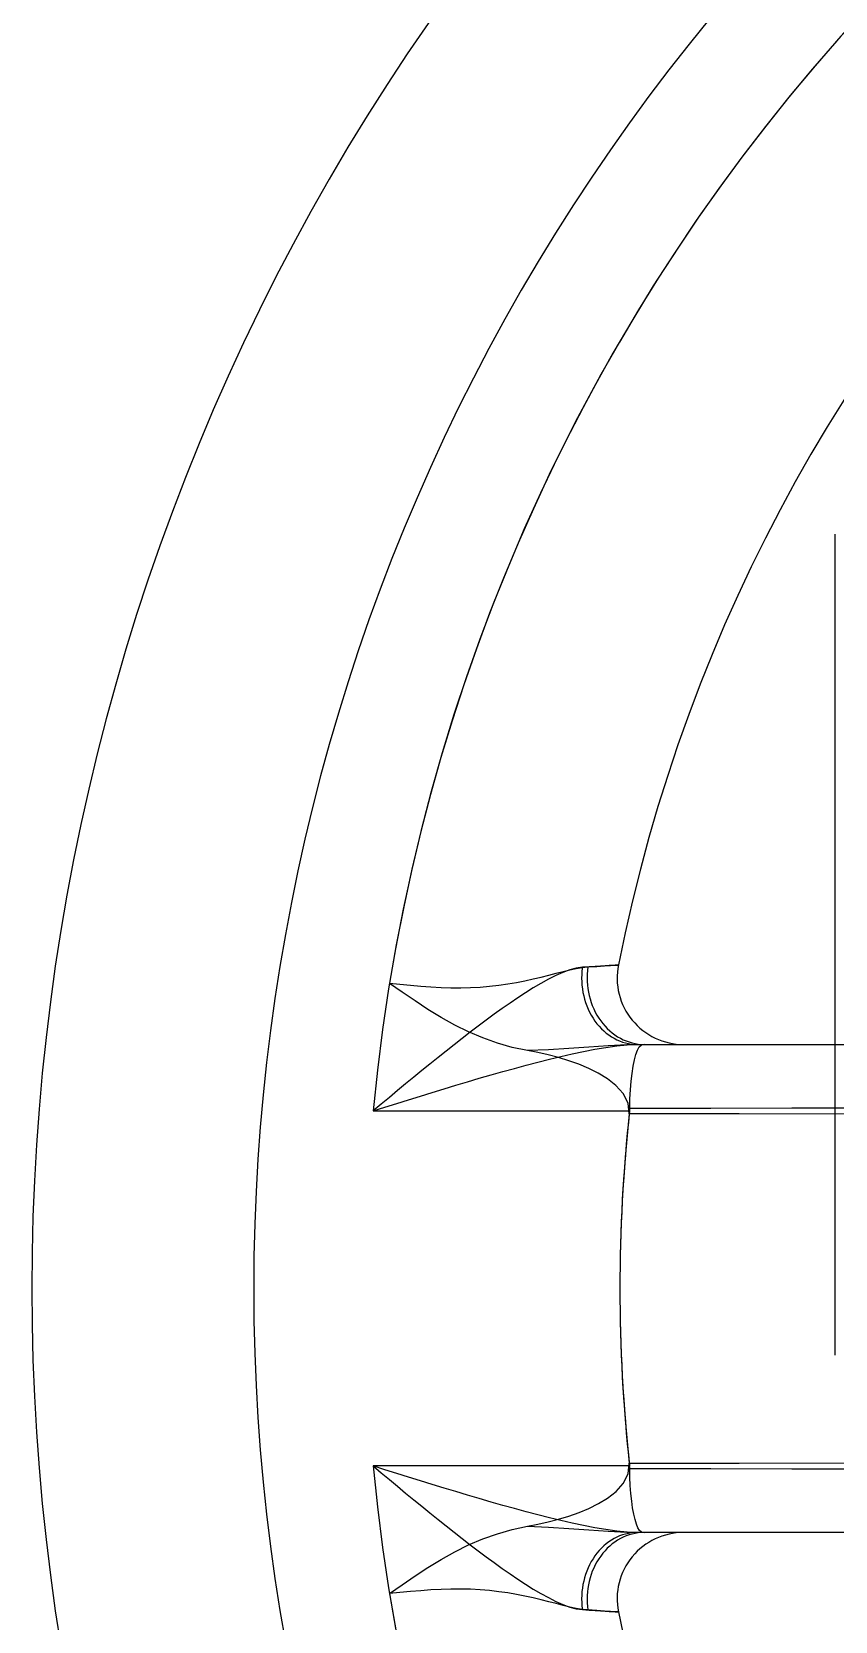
# Model space of a CAD drawing. Extents: x -100 to 100, y -116 to 85.
# Drawn here: x -100 to -63.8, y -30.5 to 41.2 of the extents above; entities that cross this region are included whole.
import ezdxf

# ---------------------------------------------------------------- set-up
doc = ezdxf.new("R2010")
doc.units = 0
doc.layers.add('HIDDEN', color=7, linetype='CONTINUOUS')
doc.layers.add('THICK', color=7, linetype='CONTINUOUS')

msp = doc.modelspace()

# ---------------------------------------------------------------- linework, layer by layer
at = {"layer": 'HIDDEN'}
for p, q in [((-76.388, -1.395), (-76.72, -1.563)), ((-76.067, -1.253), (-76.388, -1.395)), ((-75.76, -1.14), (-76.067, -1.253)), ((-75.468, -1.061), (-75.76, -1.14)), ((-75.192, -1.022), (-75.468, -1.061)), ((-74.891, -1.003), (-75.192, -1.022)), ((-74.62, -0.986), (-74.891, -1.003)), ((-74.379, -0.97), (-74.62, -0.986)), ((-74.168, -0.956), (-74.379, -0.97)), ((-73.988, -0.944), (-74.168, -0.956)), ((-73.838, -0.935), (-73.988, -0.944)), ((-73.72, -0.927), (-73.838, -0.935)), ((-73.636, -0.921), (-73.72, -0.927)), ((-73.585, -0.918), (-73.636, -0.921)), ((-73.569, -0.917), (-73.585, -0.918)), ((-73.569, -0.917), (-73.569, -0.917)), ((-77.402, -1.952), (-77.747, -2.168)), ((-77.059, -1.749), (-77.402, -1.952)), ((-76.72, -1.563), (-77.059, -1.749)), ((-78.449, -2.635), (-78.805, -2.883)), ((-78.096, -2.396), (-78.449, -2.635)), ((-77.747, -2.168), (-78.096, -2.396)), ((-79.524, -3.405), (-79.886, -3.675)), ((-79.163, -3.14), (-79.524, -3.405)), ((-78.805, -2.883), (-79.163, -3.14)), ((-80.608, -4.229), (-80.97, -4.512)), ((-80.247, -3.95), (-80.608, -4.229)), ((-79.886, -3.675), (-80.247, -3.95)), ((-81.332, -4.799), (-81.695, -5.089)), ((-80.97, -4.512), (-81.332, -4.799)), ((-76.16, -5.041), (-75.645, -4.923)), ((-75.645, -4.923), (-75.134, -4.814)), ((-75.134, -4.814), (-74.627, -4.716)), ((-74.627, -4.716), (-74.129, -4.631)), ((-74.129, -4.631), (-73.641, -4.563)), ((-73.641, -4.563), (-73.167, -4.517)), ((-73.167, -4.517), (-72.71, -4.5)), ((-72.843, -5.188), (-72.777, -4.947)), ((-72.777, -4.947), (-72.705, -4.754)), ((-72.71, -4.5), (-72.655, -4.5)), ((-72.705, -4.754), (-72.629, -4.614)), ((-72.655, -4.5), (-72.601, -4.5)), ((-72.629, -4.614), (-72.549, -4.529)), ((-72.601, -4.5), (-72.547, -4.5)), ((-72.549, -4.529), (-72.468, -4.5)), ((-72.547, -4.5), (-72.494, -4.5)), ((-72.494, -4.5), (-72.442, -4.5)), ((-72.442, -4.5), (-72.39, -4.5)), ((-70.626, -4.5), (-70.626, -4.5)), ((-63.799, -18.5), (-63.799, -4.5)), ((-82.423, -5.679), (-82.788, -5.977)), ((-82.059, -5.383), (-82.423, -5.679)), ((-81.695, -5.089), (-82.059, -5.383)), ((-79.306, -5.873), (-78.778, -5.723)), ((-78.778, -5.723), (-78.251, -5.577)), ((-78.251, -5.577), (-77.724, -5.435)), ((-77.724, -5.435), (-77.199, -5.297)), ((-77.199, -5.297), (-76.678, -5.166)), ((-76.678, -5.166), (-76.16, -5.041)), ((-72.953, -5.803), (-72.902, -5.475)), ((-72.902, -5.475), (-72.843, -5.188)), ((-83.154, -6.279), (-83.521, -6.583)), ((-82.788, -5.977), (-83.154, -6.279)), ((-81.425, -6.501), (-80.894, -6.34)), ((-80.894, -6.34), (-80.364, -6.182)), ((-80.364, -6.182), (-79.835, -6.026)), ((-79.835, -6.026), (-79.306, -5.873)), ((-73.026, -6.55), (-72.995, -6.162)), ((-72.995, -6.162), (-72.953, -5.803)), ((-83.889, -6.888), (-84.256, -7.194)), ((-84.089, -7.331), (-83.555, -7.162)), ((-83.521, -6.583), (-83.889, -6.888)), ((-83.555, -7.162), (-83.022, -6.995)), ((-83.022, -6.995), (-82.489, -6.828)), ((-82.489, -6.828), (-81.956, -6.664)), ((-81.956, -6.664), (-81.425, -6.501)), ((-73.056, -7.374), (-73.047, -6.956)), ((-73.047, -6.956), (-73.026, -6.55)), ((-84.256, -7.194), (-84.623, -7.5)), ((-84.623, -7.5), (-84.089, -7.331)), ((-84.623, -7.5), (-73.063, -7.5)), ((-73.063, -7.5), (-73.061, -7.479)), ((-73.061, -7.479), (-73.059, -7.458)), ((-73.059, -7.458), (-73.058, -7.437)), ((-73.058, -7.437), (-73.057, -7.416)), ((-73.057, -7.416), (-73.056, -7.395)), ((-73.056, -7.374), (-69.403, -7.368)), ((-73.056, -7.395), (-73.056, -7.374)), ((-69.403, -7.368), (-65.75, -7.36)), ((-65.75, -7.36), (-62.096, -7.352)), ((-73.063, -23.5), (-84.623, -23.5)), ((-84.623, -23.5), (-84.256, -23.806)), ((-84.09, -23.669), (-84.623, -23.5)), ((-73.061, -23.521), (-73.063, -23.5)), ((-73.059, -23.542), (-73.061, -23.521)), ((-73.058, -23.563), (-73.059, -23.542)), ((-73.057, -23.584), (-73.058, -23.563)), ((-73.056, -23.605), (-73.057, -23.584)), ((-73.056, -23.626), (-73.056, -23.605)), ((-69.403, -23.632), (-73.056, -23.626)), ((-73.048, -24.009), (-73.056, -23.626)), ((-65.75, -23.64), (-69.403, -23.632)), ((-62.096, -23.648), (-65.75, -23.64)), ((-84.256, -23.806), (-83.888, -24.112)), ((-83.556, -23.838), (-84.09, -23.669)), ((-83.888, -24.112), (-83.521, -24.417)), ((-83.022, -24.005), (-83.556, -23.838)), ((-82.489, -24.172), (-83.022, -24.005)), ((-81.956, -24.336), (-82.489, -24.172)), ((-81.425, -24.499), (-81.956, -24.336)), ((-73.03, -24.383), (-73.048, -24.009)), ((-83.521, -24.417), (-83.154, -24.721)), ((-83.154, -24.721), (-82.788, -25.022)), ((-82.788, -25.022), (-82.423, -25.321)), ((-80.894, -24.66), (-81.425, -24.499)), ((-80.364, -24.818), (-80.894, -24.66)), ((-79.835, -24.974), (-80.364, -24.818)), ((-79.306, -25.127), (-79.835, -24.974)), ((-73.004, -24.744), (-73.03, -24.383)), ((-72.968, -25.081), (-73.004, -24.744)), ((-82.423, -25.321), (-82.059, -25.618)), ((-82.059, -25.618), (-81.695, -25.911)), ((-78.778, -25.277), (-79.306, -25.127)), ((-78.251, -25.423), (-78.778, -25.277)), ((-77.724, -25.565), (-78.251, -25.423)), ((-77.2, -25.703), (-77.724, -25.565)), ((-76.678, -25.834), (-77.2, -25.703)), ((-72.925, -25.393), (-72.968, -25.081)), ((-72.874, -25.674), (-72.925, -25.393)), ((-72.817, -25.918), (-72.874, -25.674)), ((-81.695, -25.911), (-81.332, -26.201)), ((-81.332, -26.201), (-80.97, -26.488)), ((-80.97, -26.488), (-80.608, -26.771)), ((-76.16, -25.959), (-76.678, -25.834)), ((-75.645, -26.077), (-76.16, -25.959)), ((-75.134, -26.186), (-75.645, -26.077)), ((-74.627, -26.284), (-75.134, -26.186)), ((-74.129, -26.369), (-74.627, -26.284)), ((-73.641, -26.437), (-74.129, -26.369)), ((-73.167, -26.483), (-73.641, -26.437)), ((-72.71, -26.5), (-73.167, -26.483)), ((-72.754, -26.123), (-72.817, -25.918)), ((-72.686, -26.286), (-72.754, -26.123)), ((-72.655, -26.5), (-72.71, -26.5)), ((-72.616, -26.404), (-72.686, -26.286)), ((-72.601, -26.5), (-72.655, -26.5)), ((-72.543, -26.476), (-72.616, -26.404)), ((-72.547, -26.5), (-72.601, -26.5)), ((-72.494, -26.5), (-72.547, -26.5)), ((-72.468, -26.5), (-72.543, -26.476)), ((-72.442, -26.5), (-72.494, -26.5)), ((-72.39, -26.5), (-72.442, -26.5)), ((-70.626, -26.5), (-70.626, -26.5)), ((-80.608, -26.771), (-80.247, -27.05)), ((-80.247, -27.05), (-79.885, -27.325)), ((-79.885, -27.325), (-79.524, -27.595)), ((-79.524, -27.595), (-79.163, -27.86)), ((-79.163, -27.86), (-78.804, -28.117)), ((-78.804, -28.117), (-78.449, -28.365)), ((-78.449, -28.365), (-78.096, -28.604)), ((-78.096, -28.604), (-77.747, -28.832)), ((-77.747, -28.832), (-77.402, -29.048)), ((-77.402, -29.048), (-77.059, -29.251)), ((-77.059, -29.251), (-76.72, -29.437)), ((-76.72, -29.437), (-76.388, -29.605)), ((-76.388, -29.605), (-76.067, -29.747)), ((-76.067, -29.747), (-75.76, -29.86)), ((-75.76, -29.86), (-75.468, -29.939)), ((-75.468, -29.939), (-75.192, -29.978)), ((-75.192, -29.978), (-74.891, -29.997)), ((-74.891, -29.997), (-74.619, -30.015)), ((-74.619, -30.015), (-74.377, -30.03)), ((-74.377, -30.03), (-74.164, -30.044)), ((-74.164, -30.044), (-73.983, -30.056)), ((-73.983, -30.056), (-73.834, -30.066)), ((-73.834, -30.066), (-73.718, -30.073)), ((-73.718, -30.073), (-73.635, -30.079)), ((-73.635, -30.079), (-73.585, -30.082)), ((-73.585, -30.082), (-73.569, -30.083)), ((-73.569, -30.083), (-73.569, -30.083))]:
    msp.add_line(p, q, dxfattribs=at)
for radius, start, end in [(90, 89.99998, 270.00002), (85, 97.4356, 174.59943), (73.5, 173.75134, 186.24866), (85, 185.40057, 262.5644)]:
    msp.add_arc((0, -15.5), radius, start, end, dxfattribs=at)
for centre, start_param, end_param in [((-72.71, -1.5), -1.7308, 0), ((-72.71, -29.5), 3.141593, 4.872393)]:
    msp.add_ellipse(centre, major_axis=(0, -3), ratio=0.838157, start_param=start_param, end_param=end_param, dxfattribs=at)
at = {"layer": 'THICK'}
for p, q in [((-63.799, -4.5), (-63.799, 18.5)), ((-77.047, -1.462), (-76.701, -1.376)), ((-76.701, -1.376), (-76.368, -1.291)), ((-76.368, -1.291), (-76.051, -1.212)), ((-76.051, -1.212), (-75.749, -1.14)), ((-75.749, -1.14), (-75.464, -1.079)), ((-75.464, -1.079), (-75.195, -1.033)), ((-75.195, -1.033), (-74.944, -1.006)), ((-74.944, -1.006), (-74.533, -0.98)), ((-74.533, -0.98), (-74.19, -0.958)), ((-74.19, -0.958), (-73.919, -0.94)), ((-73.919, -0.94), (-73.725, -0.927)), ((-73.725, -0.927), (-73.608, -0.919)), ((-73.608, -0.919), (-73.569, -0.917)), ((-83.879, -1.744), (-83.41, -1.789)), ((-83.306, -2.145), (-83.878, -1.745)), ((-83.41, -1.789), (-82.941, -1.833)), ((-82.731, -2.541), (-83.306, -2.145)), ((-82.941, -1.833), (-82.476, -1.874)), ((-82.476, -1.874), (-82.015, -1.907)), ((-82.015, -1.907), (-81.561, -1.932)), ((-81.561, -1.932), (-81.112, -1.946)), ((-81.112, -1.946), (-80.669, -1.949)), ((-80.669, -1.949), (-80.231, -1.939)), ((-80.231, -1.939), (-79.799, -1.915)), ((-79.799, -1.915), (-79.373, -1.879)), ((-79.373, -1.879), (-78.956, -1.831)), ((-78.956, -1.831), (-78.551, -1.772)), ((-78.551, -1.772), (-78.158, -1.704)), ((-78.158, -1.704), (-77.777, -1.628)), ((-77.777, -1.628), (-77.406, -1.547)), ((-77.406, -1.547), (-77.047, -1.462)), ((-82.148, -2.923), (-82.731, -2.541)), ((-81.553, -3.287), (-82.148, -2.923)), ((-80.943, -3.626), (-81.553, -3.287)), ((-80.316, -3.936), (-80.943, -3.626)), ((-79.674, -4.209), (-80.316, -3.936)), ((-79.019, -4.443), (-79.674, -4.209)), ((-78.35, -4.634), (-79.019, -4.443)), ((-77.666, -4.779), (-78.35, -4.634)), ((-76.722, -4.737), (-77.666, -4.779)), ((-77.194, -4.869), (-77.666, -4.779)), ((-76.726, -4.974), (-77.194, -4.869)), ((-76.263, -5.095), (-76.726, -4.974)), ((-75.799, -4.684), (-76.722, -4.737)), ((-74.9, -4.624), (-75.799, -4.684)), ((-74.029, -4.566), (-74.9, -4.624)), ((-73.19, -4.52), (-74.029, -4.566)), ((-72.391, -4.5), (-73.19, -4.52)), ((-72.391, -4.5), (-67.341, -4.5)), ((-67.341, -4.5), (-62.291, -4.5)), ((-75.805, -5.234), (-76.263, -5.095)), ((-75.353, -5.395), (-75.805, -5.234)), ((-74.907, -5.581), (-75.353, -5.395)), ((-74.473, -5.798), (-74.907, -5.581)), ((-74.06, -6.049), (-74.473, -5.798)), ((-73.678, -6.349), (-74.06, -6.049)), ((-73.352, -6.708), (-73.678, -6.349)), ((-73.127, -7.14), (-73.352, -6.708)), ((-73.077, -7.622), (-73.127, -7.14)), ((-68.126, -7.631), (-73.077, -7.622)), ((-63.174, -7.64), (-68.126, -7.631)), ((-73.127, -23.858), (-73.077, -23.378)), ((-73.077, -23.378), (-68.126, -23.369)), ((-68.126, -23.369), (-63.174, -23.36)), ((-73.673, -24.646), (-73.348, -24.286)), ((-73.348, -24.286), (-73.127, -23.858)), ((-74.464, -25.197), (-74.053, -24.946)), ((-74.053, -24.946), (-73.673, -24.646)), ((-76.261, -25.904), (-75.798, -25.763)), ((-75.798, -25.763), (-75.342, -25.601)), ((-75.342, -25.601), (-74.895, -25.414)), ((-74.895, -25.414), (-74.464, -25.197)), ((-79.019, -26.557), (-78.35, -26.366)), ((-78.35, -26.366), (-77.666, -26.221)), ((-77.666, -26.221), (-77.195, -26.131)), ((-77.666, -26.221), (-76.722, -26.263)), ((-77.195, -26.131), (-76.727, -26.026)), ((-76.727, -26.026), (-76.261, -25.904)), ((-76.722, -26.263), (-75.799, -26.316)), ((-75.799, -26.316), (-74.9, -26.376)), ((-74.9, -26.376), (-74.029, -26.434)), ((-74.029, -26.434), (-73.19, -26.48)), ((-73.19, -26.48), (-72.391, -26.5)), ((-67.341, -26.5), (-72.391, -26.5)), ((-62.291, -26.5), (-67.341, -26.5)), ((-80.943, -27.374), (-80.316, -27.064)), ((-80.316, -27.064), (-79.674, -26.791)), ((-79.674, -26.791), (-79.019, -26.557)), ((-82.148, -28.077), (-81.553, -27.713)), ((-81.553, -27.713), (-80.943, -27.374)), ((-83.307, -28.855), (-82.731, -28.459)), ((-82.731, -28.459), (-82.148, -28.077)), ((-83.41, -29.211), (-83.879, -29.256)), ((-83.878, -29.255), (-83.307, -28.855)), ((-82.941, -29.167), (-83.41, -29.211)), ((-82.476, -29.126), (-82.941, -29.167)), ((-82.015, -29.093), (-82.476, -29.126)), ((-81.561, -29.068), (-82.015, -29.093)), ((-81.112, -29.054), (-81.561, -29.068)), ((-80.669, -29.051), (-81.112, -29.054)), ((-80.231, -29.061), (-80.669, -29.051)), ((-79.799, -29.085), (-80.231, -29.061)), ((-79.373, -29.121), (-79.799, -29.085)), ((-78.956, -29.169), (-79.373, -29.121)), ((-78.551, -29.228), (-78.956, -29.169)), ((-78.158, -29.296), (-78.551, -29.228)), ((-77.777, -29.372), (-78.158, -29.296)), ((-77.406, -29.453), (-77.777, -29.372)), ((-77.047, -29.538), (-77.406, -29.453)), ((-76.701, -29.624), (-77.047, -29.538)), ((-76.368, -29.709), (-76.701, -29.624)), ((-76.051, -29.788), (-76.368, -29.709)), ((-75.749, -29.86), (-76.051, -29.788)), ((-75.464, -29.921), (-75.749, -29.86)), ((-75.195, -29.967), (-75.464, -29.921)), ((-74.944, -29.994), (-75.195, -29.967)), ((-74.533, -30.02), (-74.944, -29.994)), ((-74.19, -30.042), (-74.533, -30.02)), ((-73.919, -30.06), (-74.19, -30.042)), ((-73.725, -30.073), (-73.919, -30.06)), ((-73.608, -30.081), (-73.725, -30.073)), ((-73.569, -30.083), (-73.608, -30.081))]:
    msp.add_line(p, q, dxfattribs=at)
for centre, radius, start, end in [((0, -15.5), 100, 89.99998, 270.00002), ((0, -15.5), 90, 89.99998, 270.00002), ((0, -15.5), 85, 97.4356, 170.68636), ((0, -15.5), 75, 98.43381, 168.78775), ((-70.626, -1.5), 3, 168.78775, 270.00002), ((0, -15.5), 73.5, 173.84703, 186.15297), ((-70.626, -29.5), 3, 89.99998, 191.21225), ((0, -15.5), 85, 189.31364, 262.5644), ((0, -15.5), 75, 191.21225, 261.56619)]:
    msp.add_arc(centre, radius, start, end, dxfattribs=at)
for centre, start_param, end_param in [((-72.391, -1.5), 1.405462, 3.141593), ((-72.391, -29.5), 0, 1.73613)]:
    msp.add_ellipse(centre, major_axis=(0, 3), ratio=0.862777, start_param=start_param, end_param=end_param, dxfattribs=at)

doc.saveas('drawing.dxf')
